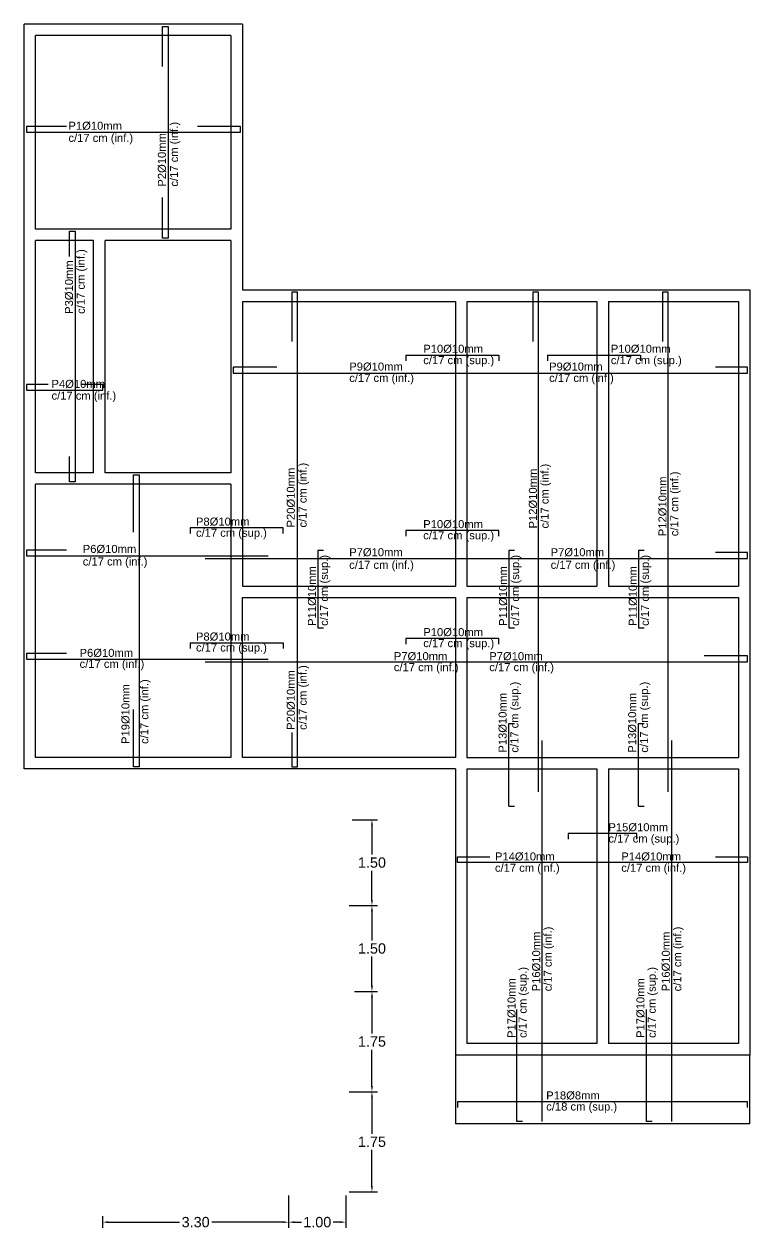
# Model space of a CAD drawing. Extents: x 238.8 to 307.7, y 49.9 to 71.2.
# Drawn here: x 295.07 to 307.75, y 49.87 to 70.91 of the extents above; entities that cross this region are included whole.
import ezdxf

# ---------------------------------------------------------------- set-up
doc = ezdxf.new("R2010")
doc.units = 0
for name, color, linetype in [('Armadura', 4, 'CONTINUOUS'), ('TEXTO', 2, 'CONTINUOUS'), ('VIGAS', 5, 'CONTINUOUS')]:
    doc.layers.add(name, color=color, linetype=linetype)
doc.styles.get("Standard").update_dxf_attribs({"font": 'arial.ttf', "height": 0.18})
doc.dimstyles.get("Standard").update_dxf_attribs({"dimtxt": 0.18, "dimasz": 0.1, "dimexe": 0.1, "dimexo": 0.06, "dimgap": 0.05, "dimtad": 0, "dimtih": 1, "dimtoh": 1, "dimzin": 0, "dimdsep": 46, "dimtxsty": 'Standard', "dimcen": 0.1, "dimadec": 0, "dimazin": 0, "dimtfac": 1, "dimtofl": 0, "dimtmove": 0, "dimatfit": 3, "dimfxl": 0, "dimtolj": 1, "dimtzin": 0, "dimarcsym": 0})

# ---------------------------------------------------------------- blocks, each defined once
blk = doc.blocks.new('*D2')
at = {"layer": 'TEXTO', "color": 0, "lineweight": -2}
for p, q in [((300.794, 57.018), (301.242, 57.018)), ((301.142, 56.918), (301.142, 56.41)), ((301.142, 55.618), (301.142, 56.126)), ((300.747, 55.518), (301.242, 55.518))]:
    blk.add_line(p, q, dxfattribs=at)
at = {"layer": 'TEXTO', "color": 0}
for points in [[(301.126, 56.918), (301.159, 56.918), (301.142, 57.018)], [(301.126, 55.618), (301.159, 55.618), (301.142, 55.518)]]:
    blk.add_solid(points, dxfattribs=at)
at = {"layer": 'TEXTO', "color": 0, "insert": (301.142, 56.268), "char_height": 0.18, "attachment_point": 5}
blk.add_mtext('\\A1;1.50', dxfattribs=at)
blk = doc.blocks.new('*D3')
at = {"layer": 'TEXTO', "color": 0, "lineweight": -2}
for p, q in [((300.747, 55.518), (301.242, 55.518)), ((301.142, 55.418), (301.142, 54.91)), ((301.142, 54.118), (301.142, 54.626)), ((300.836, 54.018), (301.242, 54.018))]:
    blk.add_line(p, q, dxfattribs=at)
at = {"layer": 'TEXTO', "color": 0}
for points in [[(301.126, 55.418), (301.159, 55.418), (301.142, 55.518)], [(301.126, 54.118), (301.159, 54.118), (301.142, 54.018)]]:
    blk.add_solid(points, dxfattribs=at)
at = {"layer": 'TEXTO', "color": 0, "insert": (301.142, 54.768), "char_height": 0.18, "attachment_point": 5}
blk.add_mtext('\\A1;1.50', dxfattribs=at)
blk = doc.blocks.new('*D4')
at = {"layer": 'TEXTO', "color": 0, "lineweight": -2}
for p, q in [((300.836, 54.018), (301.242, 54.018)), ((301.142, 53.918), (301.142, 53.285)), ((301.142, 52.368), (301.142, 53.001)), ((300.747, 52.268), (301.242, 52.268))]:
    blk.add_line(p, q, dxfattribs=at)
at = {"layer": 'TEXTO', "color": 0}
for points in [[(301.126, 53.918), (301.159, 53.918), (301.142, 54.018)], [(301.126, 52.368), (301.159, 52.368), (301.142, 52.268)]]:
    blk.add_solid(points, dxfattribs=at)
at = {"layer": 'TEXTO', "color": 0, "insert": (301.142, 53.143), "char_height": 0.18, "attachment_point": 5}
blk.add_mtext('\\A1;1.75', dxfattribs=at)
blk = doc.blocks.new('*D5')
at = {"layer": 'TEXTO', "color": 0, "lineweight": -2}
for p, q in [((300.747, 52.268), (301.242, 52.268)), ((301.142, 52.168), (301.142, 51.535)), ((301.142, 50.618), (301.142, 51.251)), ((300.747, 50.518), (301.242, 50.518))]:
    blk.add_line(p, q, dxfattribs=at)
at = {"layer": 'TEXTO', "color": 0}
for points in [[(301.126, 52.168), (301.159, 52.168), (301.142, 52.268)], [(301.126, 50.618), (301.159, 50.618), (301.142, 50.518)]]:
    blk.add_solid(points, dxfattribs=at)
at = {"layer": 'TEXTO', "color": 0, "insert": (301.142, 51.393), "char_height": 0.18, "attachment_point": 5}
blk.add_mtext('\\A1;1.75', dxfattribs=at)
blk = doc.blocks.new('*D6')
at = {"layer": 'TEXTO', "color": 0, "lineweight": -2}
for p, q in [((299.687, 50.458), (299.687, 49.89)), ((296.437, 50.094), (296.437, 49.89)), ((296.537, 49.99), (297.779, 49.99)), ((299.587, 49.99), (298.345, 49.99))]:
    blk.add_line(p, q, dxfattribs=at)
at = {"layer": 'TEXTO', "color": 0}
for points in [[(296.537, 50.007), (296.537, 49.974), (296.437, 49.99)], [(299.587, 50.007), (299.587, 49.974), (299.687, 49.99)]]:
    blk.add_solid(points, dxfattribs=at)
at = {"layer": 'TEXTO', "color": 0, "insert": (298.062, 49.99), "char_height": 0.18, "attachment_point": 5}
blk.add_mtext('\\A1;3.30', dxfattribs=at)
blk = doc.blocks.new('*D7')
at = {"layer": 'TEXTO', "color": 0, "lineweight": -2}
for p, q in [((299.687, 50.458), (299.687, 49.89)), ((300.687, 50.458), (300.687, 49.89)), ((299.787, 49.99), (299.912, 49.99)), ((300.587, 49.99), (300.462, 49.99))]:
    blk.add_line(p, q, dxfattribs=at)
at = {"layer": 'TEXTO', "color": 0}
for points in [[(299.787, 50.007), (299.787, 49.974), (299.687, 49.99)], [(300.587, 50.007), (300.587, 49.974), (300.687, 49.99)]]:
    blk.add_solid(points, dxfattribs=at)
at = {"layer": 'TEXTO', "color": 0, "insert": (300.187, 49.99), "char_height": 0.18, "attachment_point": 5}
blk.add_mtext('\\A1;1.00', dxfattribs=at)

msp = doc.modelspace()

# ---------------------------------------------------------------- linework, layer by layer
at = {"layer": 'Armadura'}
for p, q in [((297.483, 70.17), (297.483, 70.87)), ((297.483, 70.87), (297.583, 70.87)), ((297.583, 70.87), (297.583, 67.172)), ((295.805, 69.121), (295.105, 69.121)), ((295.105, 69.121), (295.105, 69.021)), ((295.105, 69.021), (298.843, 69.021)), ((298.843, 69.121), (298.093, 69.121)), ((298.843, 69.021), (298.843, 69.121)), ((297.483, 67.172), (297.483, 67.882)), ((295.859, 67.092), (295.859, 67.292)), ((295.859, 67.292), (295.959, 67.292)), ((295.959, 67.292), (295.959, 62.917)), ((297.583, 67.172), (297.483, 67.172)), ((295.859, 66.852), (295.859, 67.092)), ((299.84, 66.229), (299.74, 66.229)), ((299.74, 66.229), (299.74, 65.369)), ((299.84, 57.943), (299.84, 66.229)), ((304.054, 66.229), (303.954, 66.229)), ((303.954, 66.229), (303.954, 65.369)), ((304.054, 57.503), (304.054, 66.229)), ((306.319, 66.229), (306.219, 66.229)), ((306.219, 66.229), (306.219, 65.369)), ((306.319, 57.503), (306.319, 66.229)), ((301.734, 65.131), (301.734, 65.031)), ((301.734, 65.131), (303.359, 65.131)), ((303.359, 65.131), (303.359, 65.031)), ((304.207, 65.131), (304.207, 65.031)), ((304.207, 65.131), (305.832, 65.131)), ((305.832, 65.131), (305.832, 65.031)), ((299.479, 64.917), (298.719, 64.917)), ((298.719, 64.917), (298.719, 64.817)), ((298.719, 64.817), (307.705, 64.817)), ((307.705, 64.917), (307.145, 64.917)), ((307.705, 64.817), (307.705, 64.917)), ((295.265, 64.616), (295.105, 64.616)), ((295.105, 64.616), (295.105, 64.516)), ((295.485, 64.616), (295.265, 64.616)), ((296.279, 64.616), (296.059, 64.616)), ((296.439, 64.616), (296.279, 64.616)), ((296.439, 64.516), (296.439, 64.616)), ((295.105, 64.516), (296.439, 64.516)), ((295.859, 63.117), (295.859, 63.357)), ((295.859, 62.917), (295.859, 63.117)), ((295.959, 62.917), (295.859, 62.917)), ((296.974, 62.037), (296.974, 63.037)), ((296.974, 63.037), (297.074, 63.037)), ((297.074, 63.037), (297.074, 57.943)), ((299.592, 62.114), (297.967, 62.114)), ((297.967, 62.114), (297.967, 62.014)), ((299.592, 62.014), (299.592, 62.114)), ((303.358, 62.07), (301.733, 62.07)), ((301.733, 62.07), (301.733, 61.97)), ((303.358, 61.97), (303.358, 62.07)), ((295.805, 61.726), (295.105, 61.726)), ((295.105, 61.726), (295.105, 61.626)), ((300.295, 61.717), (300.195, 61.717)), ((300.195, 61.717), (300.195, 60.367)), ((303.633, 61.717), (303.533, 61.717)), ((303.533, 61.717), (303.533, 60.367)), ((305.898, 61.717), (305.798, 61.717)), ((305.798, 61.717), (305.798, 60.367)), ((307.705, 61.681), (307.145, 61.681)), ((307.705, 61.581), (307.705, 61.681)), ((295.105, 61.626), (299.329, 61.626)), ((298.229, 61.581), (307.705, 61.581)), ((300.195, 60.367), (300.295, 60.367)), ((303.359, 60.183), (301.734, 60.183)), ((301.734, 60.183), (301.734, 60.083)), ((303.359, 60.083), (303.359, 60.183)), ((303.533, 60.367), (303.633, 60.367)), ((305.798, 60.367), (305.898, 60.367)), ((297.967, 60.106), (297.967, 60.006)), ((297.967, 60.106), (299.592, 60.106)), ((299.592, 60.106), (299.592, 60.006)), ((295.805, 59.921), (295.105, 59.921)), ((295.105, 59.921), (295.105, 59.821)), ((295.105, 59.821), (299.329, 59.821)), ((298.229, 59.777), (307.705, 59.777)), ((307.705, 59.877), (306.945, 59.877)), ((307.705, 59.777), (307.705, 59.877)), ((296.974, 57.943), (296.974, 58.943)), ((303.533, 58.7), (303.633, 58.7)), ((303.533, 57.253), (303.533, 58.7)), ((305.798, 58.7), (305.898, 58.7)), ((305.798, 57.253), (305.798, 58.7)), ((299.74, 58.543), (299.74, 57.943)), ((304.118, 51.747), (304.118, 58.403)), ((306.383, 51.747), (306.383, 58.403)), ((297.074, 57.943), (296.974, 57.943)), ((299.74, 57.943), (299.84, 57.943)), ((303.533, 57.253), (303.633, 57.253)), ((305.798, 57.253), (305.898, 57.253)), ((305.772, 56.776), (304.572, 56.776)), ((304.572, 56.776), (304.572, 56.676)), ((305.772, 56.676), (305.772, 56.776)), ((302.639, 56.271), (302.639, 56.371)), ((302.639, 56.371), (303.199, 56.371)), ((307.705, 56.271), (302.639, 56.271)), ((307.145, 56.371), (307.705, 56.371)), ((307.705, 56.371), (307.705, 56.271)), ((303.674, 53.147), (303.674, 53.702)), ((305.939, 53.147), (305.939, 53.702)), ((303.674, 51.747), (303.674, 53.147)), ((305.939, 51.747), (305.939, 53.147)), ((307.705, 52.093), (302.639, 52.093)), ((302.639, 52.093), (302.639, 51.993)), ((307.705, 51.993), (307.705, 52.093)), ((303.774, 51.747), (303.674, 51.747)), ((306.039, 51.747), (305.939, 51.747))]:
    msp.add_line(p, q, dxfattribs=at)
at = {"layer": 'VIGAS', "linetype": 'Continuous', "ltscale": 0.1}
for p, q in [((298.879, 70.91), (295.065, 70.91)), ((298.879, 70.91), (298.879, 66.269)), ((298.679, 70.71), (295.265, 70.71)), ((295.265, 67.332), (295.265, 70.71)), ((298.679, 70.71), (298.679, 67.332)), ((295.265, 63.077), (295.265, 67.132)), ((298.679, 67.132), (298.679, 63.077)), ((298.879, 66.269), (302.599, 66.269)), ((302.599, 66.269), (307.745, 66.269)), ((307.745, 66.269), (307.745, 58.103)), ((298.879, 66.069), (298.879, 61.097)), ((298.879, 66.069), (302.599, 66.069)), ((302.599, 66.069), (302.599, 61.097)), ((302.799, 66.069), (302.799, 61.097)), ((305.072, 66.069), (305.072, 61.097)), ((305.272, 66.069), (305.272, 61.097)), ((307.545, 66.069), (307.545, 61.097)), ((302.799, 64.456), (302.799, 61.097)), ((298.879, 61.097), (302.599, 61.097)), ((302.799, 61.097), (305.072, 61.097)), ((305.272, 61.097), (307.545, 61.097)), ((298.879, 60.897), (302.599, 60.897)), ((302.799, 60.897), (302.799, 58.103)), ((302.799, 60.897), (307.545, 60.897)), ((307.545, 60.897), (307.545, 58.103)), ((302.799, 58.103), (307.545, 58.103)), ((307.745, 58.103), (307.745, 52.907)), ((302.799, 57.903), (302.799, 53.107)), ((305.072, 57.903), (305.072, 53.107)), ((305.272, 57.903), (305.272, 53.107)), ((307.545, 57.903), (307.545, 53.107))]:
    msp.add_line(p, q, dxfattribs=at)
at = {"layer": 'VIGAS', "linetype": 'Continuous'}
for p, q in [((298.679, 67.332), (295.265, 67.332)), ((296.279, 67.132), (295.265, 67.132)), ((296.279, 63.077), (296.279, 67.132)), ((296.479, 63.077), (296.479, 67.132)), ((298.679, 67.132), (296.479, 67.132)), ((296.279, 63.077), (295.265, 63.077)), ((298.679, 63.077), (296.479, 63.077)), ((298.679, 62.877), (295.265, 62.877))]:
    msp.add_line(p, q, dxfattribs=at)
at = {"layer": 'VIGAS', "linetype": 'Continuous', "ltscale": 0.1}
for points in [[(302.599, 57.903), (295.065, 57.903), (295.065, 70.91)], [(302.799, 66.069), (305.072, 66.069)], [(305.272, 66.069), (307.545, 66.069)], [(298.679, 62.877), (298.679, 58.103), (295.265, 58.103), (295.265, 62.877)], [(302.599, 58.103), (298.879, 58.103), (298.879, 60.897)], [(302.599, 60.897), (302.599, 58.103)], [(302.599, 57.903), (302.599, 52.907)], [(302.799, 57.903), (305.072, 57.903)], [(305.272, 57.903), (307.545, 57.903)], [(305.072, 53.107), (302.799, 53.107)], [(307.545, 53.107), (305.272, 53.107)], [(307.745, 52.907), (302.599, 52.907)], [(307.745, 51.707), (302.599, 51.707)]]:
    msp.add_lwpolyline(points, dxfattribs=at)
at = {"layer": 'VIGAS'}
for points in [[(302.599, 52.907), (302.599, 51.707)], [(307.745, 51.707), (307.745, 52.907)]]:
    msp.add_lwpolyline(points, dxfattribs=at)

# ---------------------------------------------------------------- texts
at = {"layer": 'TEXTO'}
for s, p in [('P1%%c10mm', (295.84, 69.065)), ('c/17 cm (inf.)', (295.84, 68.853)), ('P10%%c10mm', (302.039, 65.171)), ('P10%%c10mm', (305.316, 65.171)), ('c/17 cm (sup.)', (302.039, 64.972)), ('c/17 cm (sup.)', (305.316, 64.972)), ('c/17 cm (inf.)', (300.746, 64.662)), ('P9%%c10mm', (300.746, 64.86)), ('c/17 cm (inf.)', (304.237, 64.662)), ('P9%%c10mm', (304.237, 64.86)), ('P4%%c10mm', (295.544, 64.558)), ('c/17 cm (inf.)', (295.544, 64.352)), ('P8%%c10mm', (298.068, 62.153)), ('c/17 cm (sup.)', (298.068, 61.958)), ('P10%%c10mm', (302.038, 62.109)), ('c/17 cm (sup.)', (302.038, 61.913)), ('P6%%c10mm', (296.09, 61.676)), ('P7%%c10mm', (300.745, 61.618)), ('P7%%c10mm', (304.264, 61.618)), ('c/17 cm (inf.)', (296.09, 61.456)), ('c/17 cm (inf.)', (300.745, 61.398)), ('c/17 cm (inf.)', (304.264, 61.398)), ('P8%%c10mm', (298.068, 60.146)), ('c/17 cm (sup.)', (302.039, 60.03)), ('P10%%c10mm', (302.039, 60.223)), ('P6%%c10mm', (296.035, 59.861)), ('c/17 cm (sup.)', (298.068, 59.954)), ('c/17 cm (inf.)', (296.035, 59.669)), ('c/17 cm (inf.)', (301.525, 59.611)), ('P7%%c10mm', (301.525, 59.803)), ('c/17 cm (inf.)', (303.192, 59.611)), ('P7%%c10mm', (303.192, 59.803)), ('P15%%c10mm', (305.273, 56.816)), ('c/17 cm (sup.)', (305.273, 56.618)), ('P14%%c10mm', (303.291, 56.306)), ('P14%%c10mm', (305.498, 56.306)), ('c/17 cm (inf.)', (303.291, 56.108)), ('c/17 cm (inf.)', (305.498, 56.108)), ('P18%%c8mm', (304.187, 52.133)), ('c/18 cm (sup.)', (304.187, 51.939))]:
    msp.add_text(s, height=0.14, dxfattribs=at).set_placement(p)
for s, p in [('c/17 cm (inf.)', (297.754, 68.072)), ('P2%%c10mm', (297.542, 68.072)), ('c/17 cm (inf.)', (296.126, 65.85)), ('P3%%c10mm', (295.919, 65.85)), ('P20%%c10mm', (299.794, 62.12)), ('c/17 cm (inf.)', (300.001, 62.12)), ('P12%%c10mm', (304.023, 62.103)), ('c/17 cm (inf.)', (304.229, 62.103)), ('P12%%c10mm', (306.287, 61.968)), ('c/17 cm (inf.)', (306.494, 61.968)), ('P11%%c10mm', (300.164, 60.402)), ('c/17 cm (sup.)', (300.375, 60.402)), ('P11%%c10mm', (303.502, 60.402)), ('c/17 cm (sup.)', (303.713, 60.402)), ('P11%%c10mm', (305.768, 60.402)), ('c/17 cm (sup.)', (305.98, 60.402)), ('P20%%c10mm', (299.794, 58.586)), ('c/17 cm (inf.)', (300.002, 58.586)), ('P19%%c10mm', (296.906, 58.34)), ('c/17 cm (inf.)', (297.236, 58.34)), ('c/17 cm (sup.)', (303.701, 58.188)), ('c/17 cm (sup.)', (305.966, 58.188)), ('P13%%c10mm', (303.494, 58.188)), ('P13%%c10mm', (305.758, 58.188)), ('c/17 cm (inf.)', (304.283, 54.02)), ('c/17 cm (inf.)', (306.547, 54.02)), ('P16%%c10mm', (304.081, 54.02)), ('P16%%c10mm', (306.345, 54.02)), ('c/17 cm (sup.)', (303.844, 53.207)), ('c/17 cm (sup.)', (306.1, 53.207)), ('P17%%c10mm', (303.65, 53.207)), ('P17%%c10mm', (305.902, 53.207))]:
    msp.add_text(s, height=0.14, rotation=90, dxfattribs=at).set_placement(p)

# ---------------------------------------------------------------- dimensions: what is measured, and where the dimension line sits
for base, p1, p2, picture, middle in [((301.142, 57.018), (300.687, 55.518), (300.734, 57.018), '*D2', (301.142, 56.268)), ((301.142, 55.518), (300.776, 54.018), (300.687, 55.518), '*D3', (301.142, 54.768)), ((301.142, 54.018), (300.687, 52.268), (300.776, 54.018), '*D4', (301.142, 53.143)), ((301.142, 52.268), (300.687, 50.518), (300.687, 52.268), '*D5', (301.142, 51.393))]:
    dim = msp.add_linear_dim(base=base, p1=p1, p2=p2, angle=90, dimstyle='Standard', override={"dimdec": 2}, dxfattribs=at)
    dim.commit()
    dim.dimension.update_dxf_attribs({"geometry": picture, "text_midpoint": middle})
dim = msp.add_linear_dim(base=(296.437, 49.99), p1=(299.687, 50.518), p2=(296.437, 50.154), text='3.30', dimstyle='Standard', override={"dimfxl": 1.25}, dxfattribs=at)
dim.commit()
dim.dimension.update_dxf_attribs({"geometry": '*D6', "text_midpoint": (298.062, 49.99)})
dim = msp.add_linear_dim(base=(299.687, 49.99), p1=(300.687, 50.518), p2=(299.687, 50.518), dimstyle='Standard', override={"dimdec": 2, "dimfxl": 1.25}, dxfattribs=at)
dim.commit()
dim.dimension.update_dxf_attribs({"geometry": '*D7', "text_midpoint": (300.187, 49.99)})

doc.saveas('drawing.dxf')
